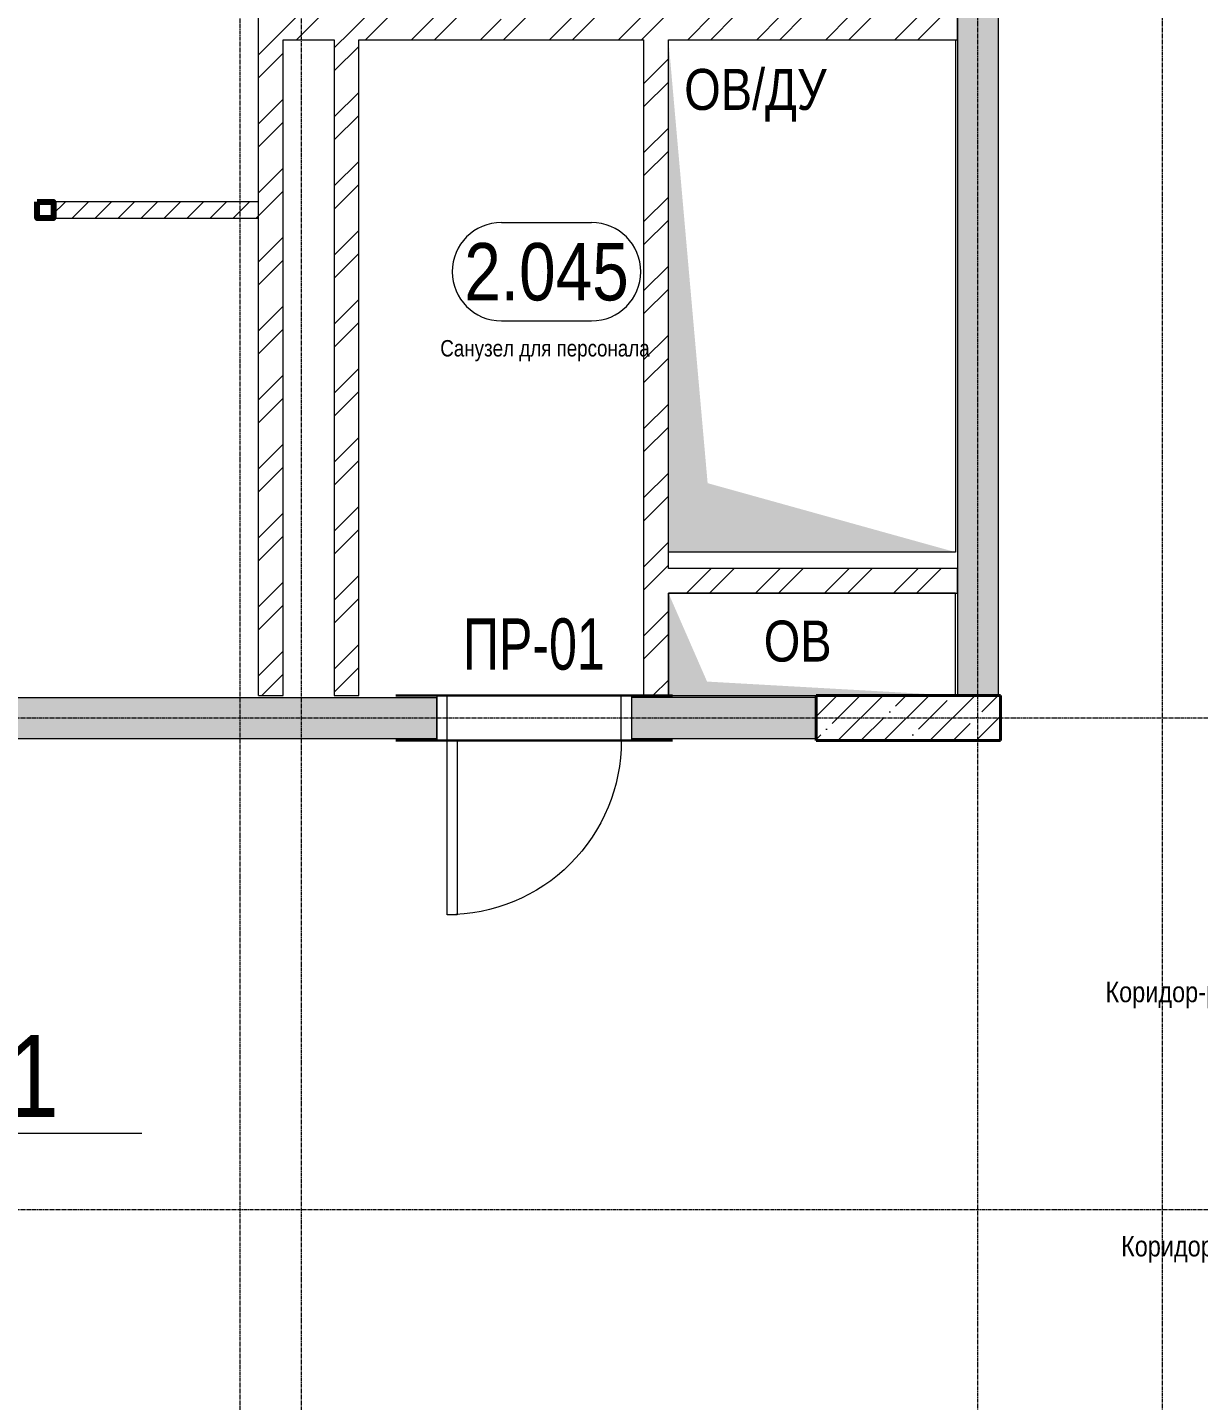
# Model space of a CAD drawing. Header units: millimetres. Extents: x -231292 to 573618, y -153144 to 564035.
# Drawn here: x 106546 to 112260, y 21600 to 28300 of the extents above; entities that cross this region are included whole.
import ezdxf
from ezdxf import colors
from ezdxf.entities.mleader import LeaderData, LeaderLine
from ezdxf.enums import TextEntityAlignment as Align
from ezdxf.math import Vec2, Vec3

# ---------------------------------------------------------------- set-up
doc = ezdxf.new("R2010")
doc.units = ezdxf.units.MM
doc.linetypes.add('CENTER2', pattern=[28.575, 19.05, -3.175, 3.175, -3.175])
doc.linetypes.add('HIDDEN2', pattern=[4.7625, 3.175, -1.5875])
doc.layers.get('0').update_dxf_attribs({"color": 250})
doc.layers.get('Defpoints').update_dxf_attribs({"color": 250})
for name, color, linetype, lineweight in [('A-AREA', 250, 'Continuous', 15), ('АР_Area', 250, 'Continuous', 5), ('АР_Двери', 250, 'Continuous', 9), ('АР_Колонны', 250, 'Continuous', 35), ('АР_площадь пом', 250, 'Continuous', 5), ('АР_Стены ЖБ', 250, 'Continuous', 35), ('АР_Стены кирпич', 250, 'Continuous', 20), ('АР_Стены ПЕНОблок', 250, 'Continuous', 20), ('АР_Штриховка', 250, 'Continuous', 0), ('КМ_Фахверки', 250, 'Continuous', 80), ('ОВ_Шахты', 250, 'Continuous', 5), ('Размеры зашивки ГКЛ', 250, 'Continuous', 0), ('РД_Оси_100', 250, 'Continuous', 0)]:
    doc.layers.add(name, color=color, linetype=linetype, lineweight=lineweight)
doc.layers.add('РД_Перемычка инж проемов', color=250, linetype='Continuous')
doc.layers.add('РД_Проем', color=250, linetype='Continuous', lineweight=0, plot=False)
doc.layers.add('РД_проем_инж перемыч_подсчет', color=250, linetype='Continuous', lineweight=30, plot=False)
doc.styles.add('Arial0', font='arial.ttf')
doc.styles.add('style1', font='ARIALN.TTF')
doc.styles.add('ккк', font='isocpeur.ttf', dxfattribs={"width": 0.85, "oblique": 15})
pattern_1 = [(45, (8883.4, 13229.69), (-168.3798, 168.3798), []), (45, (8995.66, 13229.69), (-168.3798, 168.3798), [])]
pattern_2 = [(45, (8883.4, 13229.69), (-168.3798, 168.3798), []), (45, (8995.66, 13229.69), (-168.3798, 168.3798), [])]

# ---------------------------------------------------------------- blocks, each defined once
blk = doc.blocks.new('СОШ_2200_АР_ОСИ_М100_28.05.24')
at = {"layer": 'РД_Оси_100', "linetype": 'CENTER2'}
for p, q in [((102300, -6155), (102300, 139938.679)), ((119910, 11700), (94200, 11700)), ((119910, 9300), (94200, 9300))]:
    blk.add_line(p, q, dxfattribs=at)
for points in [[(98700, -6194.98), (98700, 139538.679), (98550, 139938.679)], [(99000, -6195.83), (99000, 139538.679), (99150, 139938.679)], [(103200, -6155), (103200, 139938.679)]]:
    blk.add_lwpolyline(points, dxfattribs=at)
blk = doc.blocks.new('otv')
at = {"linetype": 'Continuous'}
blk.add_lwpolyline([(0, -1), (0, 0), (1, 0), (1, -1)], close=True, dxfattribs=at)
blk.add_solid([(0, -1), (0, 0), (0.1346, -0.1366), (1, 0)], dxfattribs=at)
blk = doc.blocks.new('Ф_блок 80')
at = {"layer": 'КМ_Фахверки'}
blk.add_lwpolyline([(0, 0), (80, 0), (80, -80), (0, -80)], close=True, dxfattribs=at)
at = {"layer": 'КМ_Фахверки', "lineweight": 5}
blk.add_lwpolyline([(6, -6), (74, -6), (74, -74), (6, -74)], close=True, dxfattribs=at)
blk = doc.blocks.new('MOK-МаркаПом_овал_ареал')
for p, q in [((-2.75, 3), (2.75, 3)), ((-2.75, -3), (2.75, -3))]:
    blk.add_line(p, q)
for centre, radius, start, end in [((-2.75, 0), 3, 90, 270), ((2.75, 0), 3, 270, 90), ((-3.75, 0), 3.5, 0, 0.00095)]:
    blk.add_arc(centre, radius, start, end)
at = {"color": 0, "style": 'style1'}
blk.add_attdef('АР-ПОМЕЩЕНИЕ:НОМЕР', text='', height=3.5, dxfattribs=at).set_placement((0, 0), align=Align.MIDDLE)
at = {"layer": 'Defpoints', "color": 2, "style": 'style1'}
blk.add_attdef('АР-ПОМЕЩЕНИЕ:НАИМЕНОВАНИЕ', text='', height=1, dxfattribs=at).set_placement((-0.094, -4.814), align=Align.MIDDLE)
blk = doc.blocks.new('MOK-МаркаПомещения1')
at = {"layer": 'A-AREA', "color": 0}
blk.add_line((-3.651, -1.944), (3.649, -1.944), dxfattribs=at)
at = {"layer": 'A-AREA', "color": 0, "style": 'style1'}
blk.add_attdef('АР-ПОМЕЩЕНИЕ:ПЛОЩАДЬ', text='', height=3, dxfattribs=at).set_placement((0, 0), align=Align.MIDDLE)
at = {"layer": 'Defpoints', "style": 'style1', "flags": 8}
blk.add_attdef('АР-ПОМЕЩЕНИЕ:НАИМЕНОВАНИЕ', text='', height=1, dxfattribs=at).set_placement((0, 2.956), align=Align.MIDDLE)
blk = doc.blocks.new('MOK-МаркаПеремычки')
at = {"color": 0, "style": 'ккк', "oblique": 15, "width": 0.85}
blk.add_attdef('АР-ПРОЕМ:ПЕРЕМЫЧКА', text='', height=2.5, dxfattribs=at).set_placement((0, 0), align=Align.MIDDLE)

msp = doc.modelspace()

# ---------------------------------------------------------------- hatches: boundary and pattern name
at = {"layer": 'АР_Штриховка', "linetype": 'Continuous', "lineweight": 0}
h = msp.add_hatch(dxfattribs=at)
h.set_pattern_fill('ANSI32', color=256, scale=25, style=0)
h.set_pattern_definition(pattern_1)
h.paths.add_polyline_path([(107673.402, 25039.686), (107793.402, 25039.686), (107793.403, 28239.869), (107763.403, 28319.869), (107673.403, 28359.869)], flags=0)
h.paths.add_polyline_path([(107673.403, 28359.869), (107763.403, 28319.869), (107793.403, 28359.869), (107793.403, 30009.686), (107733.403, 30069.686), (107673.403, 30009.686)], flags=0)
h.paths.add_polyline_path([(107673.403, 30129.686), (107733.403, 30069.686), (107793.403, 30129.686), (107793.404, 30599.686), (107753.404, 30629.686), (107673.404, 30599.686)], flags=0)
h = msp.add_hatch(dxfattribs=at)
h.set_pattern_fill('AR-CONC', color=256, angle=45, style=0)
h.set_pattern_definition([(95, (8883.4, 13229.69), (140.09465, 117.55338), [19.05, -209.55]), (40, (8883.4, 13229.69), (-160.01845, 110.17673), [15.24, -167.6406]), (145.45144, (8895.08, 13239.48), (-19.9238, 227.7301), [16.19, -178.09024]), (91.1842, (8847.48, 13265.6), (221.41024, 161.9534), [28.575, -314.325]), (141.63556, (8865.93, 13279.1), (-7.0866, 342.82676), [24.285, -267.1356]), (36.18415, (8847.48, 13265.6), (-7.0866, 342.8268), [22.86, -251.4597]), (66, (8874.42, 13274.59), (179.51998, 34.89515), [19.05, -209.55]), (11, (8874.42, 13274.59), (-86.53993, 173.9412), [15.24, -167.64]), (116.45145, (8889.38, 13277.5), (92.98005, 208.83634), [16.19, -178.08994]), (82.5, (8883.4, 13229.686), (-57.60547, 61.973414), [0, -165.608, 0, -170.18, 0, -168.275]), (52.5, (8883.4, 13229.69), (-23.58973, 118.087), [0, -97.028, 0, -161.798, 0, -64.135]), (12.5, (8843.35, 13189.634), (99.927863, 91.826196), [0, -63.5, 0, -198.12, 0, -262.89]), (2.5, (8825.39, 13171.67), (86.7639, 122.72239), [0, -82.55, 0, -131.572, 0, -186.69])])
h.paths.add_polyline_path([(111083.403, 25039.686), (111283.403, 25039.686), (111283.403, 28719.686), (111083.403, 28719.686)], flags=0)
h.paths.add_polyline_path([(111083.403, 29819.686), (111283.403, 29819.686), (111283.403, 29820.686), (111083.403, 29820.686)], flags=0)
h = msp.add_hatch(dxfattribs=at)
h.set_pattern_fill('ANSI32', color=256, scale=25, style=0)
h.set_pattern_definition(pattern_2)
h.paths.add_polyline_path([(108043.401, 25039.686), (108163.401, 25039.686), (108163.402, 28239.869), (108103.402, 28299.869), (108043.402, 28239.869)], flags=0)
h.paths.add_polyline_path([(108043.402, 28359.869), (108103.402, 28299.869), (108163.402, 28359.869), (108163.402, 29519.686), (108043.402, 29519.686)], flags=0)
h = msp.add_hatch(dxfattribs=at)
h.set_pattern_fill('ANSI32', color=256, scale=25, style=0)
h.set_pattern_definition(pattern_1)
h.paths.add_polyline_path([(108883.403, 28239.869), (108843.403, 28329.869), (108763.403, 28359.869), (108163.402, 28359.869), (108103.402, 28299.869), (108163.402, 28239.869)], flags=0)
h.paths.add_polyline_path([(111083.403, 28239.869), (111083.403, 28359.869), (109673.403, 28359.869), (109633.403, 28269.869), (109673.403, 28239.869)], flags=0)
h.paths.add_polyline_path([(109553.403, 28239.869), (109633.403, 28269.869), (109673.403, 28359.869), (108883.403, 28359.869), (108843.403, 28329.869), (108883.403, 28239.869)], flags=0)
h.paths.add_polyline_path([(108043.402, 28239.869), (108103.402, 28299.869), (108043.402, 28359.869), (107793.403, 28359.869), (107763.403, 28319.869), (107793.403, 28239.869)], flags=0)
h = msp.add_hatch(dxfattribs=at)
h.set_pattern_fill('ANSI32', color=256, scale=25, style=0)
h.set_pattern_definition(pattern_2)
h.paths.add_polyline_path([(109553.403, 25039.686), (109673.403, 25039.686), (109673.403, 25539.686), (109643.403, 25579.686), (109553.403, 25539.686)], flags=0)
h.paths.add_polyline_path([(109553.403, 25539.686), (109643.403, 25579.686), (109673.403, 25659.686), (109673.403, 28239.869), (109633.403, 28269.869), (109553.403, 28239.869)], flags=0)
at = {"layer": 'АР_Штриховка', "linetype": 'Continuous', "lineweight": 0, "ltscale": 0.5}
h = msp.add_hatch(dxfattribs=at)
h.set_pattern_fill('ANSI31', color=256, scale=25, angle=-360, style=0)
h.set_pattern_definition([(45, (8883.4, 13229.69), (-56.1266, 56.1266), [])])
h.paths.add_polyline_path([(107673.403, 27369.686), (107673.403, 27449.686), (106667.403, 27449.686), (106667.403, 27369.686)], flags=0)
at = {"layer": 'АР_Штриховка', "linetype": 'Continuous', "lineweight": 0}
h = msp.add_hatch(dxfattribs=at)
h.set_pattern_fill('ANSI32', color=256, scale=25, angle=-360, style=0)
h.set_pattern_definition([(45, (8883.4, 13229.69), (-168.3798, 168.3798), []), (45, (8995.66, 13229.69), (-168.3798, 168.3798), [])])
h.paths.add_polyline_path([(109673.403, 25659.686), (109643.403, 25579.686), (109673.403, 25539.686), (111083.403, 25539.686), (111083.403, 25659.686)], flags=0)
h = msp.add_hatch(dxfattribs=at)
h.set_pattern_fill('AR-CONC', color=256, angle=45, style=0)
h.set_pattern_definition([(95, (8883.4, 13229.69), (140.09465, 117.55338), [19.05, -209.55]), (40, (8883.4, 13229.69), (-160.01845, 110.17673), [15.24, -167.6406]), (145.45144, (8895.08, 13239.48), (-19.9238, 227.7301), [16.19, -178.09024]), (91.1842, (8847.48, 13265.6), (221.41024, 161.9534), [28.575, -314.325]), (141.63556, (8865.93, 13279.1), (-7.0866, 342.82676), [24.285, -267.1356]), (36.18415, (8847.48, 13265.6), (-7.0866, 342.8268), [22.86, -251.4597]), (66, (8874.42, 13274.59), (179.51998, 34.89515), [19.05, -209.55]), (11, (8874.42, 13274.59), (-86.53993, 173.9412), [15.24, -167.64]), (116.45144, (8889.38, 13277.5), (92.98005, 208.83634), [16.19, -178.08994]), (82.5, (8883.4, 13229.686), (-57.60547, 61.973414), [0, -165.608, 0, -170.18, 0, -168.275]), (52.5, (8883.4, 13229.69), (-23.58973, 118.087), [0, -97.028, 0, -161.798, 0, -64.135]), (12.5, (8843.35, 13189.634), (99.927863, 91.826196), [0, -63.5, 0, -198.12, 0, -262.89]), (2.5, (8825.39, 13171.67), (86.7639, 122.72239), [0, -82.55, 0, -131.572, 0, -186.69])])
h.paths.add_polyline_path([(110393.403, 24829.686), (110393.403, 25029.686), (109673.403, 25029.686), (109673.403, 24829.686)], flags=0)
h.paths.add_polyline_path([(109673.403, 24829.686), (109673.403, 25029.686), (109493.396, 25029.686), (109493.396, 24829.686)], flags=0)
h.paths.add_polyline_path([(108543.396, 24829.686), (108543.396, 25029.686), (108163.401, 25029.686), (108163.401, 24829.686)], flags=0)
h.paths.add_polyline_path([(108163.401, 24829.686), (108163.401, 25029.686), (107793.402, 25029.686), (107793.402, 24829.686)], flags=0)
h.paths.add_polyline_path([(107793.402, 24829.686), (107793.402, 25029.686), (106143.396, 25029.686), (106143.396, 24829.686)], flags=0)
h.paths.add_polyline_path([(105043.396, 24829.686), (105043.396, 25029.686), (103483.403, 25029.686), (103433.403, 24966.353), (103483.403, 24829.686)], flags=0)
at = {"layer": 'АР_Штриховка', "linetype": 'Continuous', "lineweight": 5}
h = msp.add_hatch(dxfattribs=at)
h.set_pattern_fill('ANSI35', color=256, scale=25, style=0)
h.set_pattern_definition([(45, (8883.4, 13229.69), (-112.2532, 112.2532), []), (45, (8995.66, 13229.69), (-112.2532, 112.2532), [198.4375, -39.6875, 0, -39.6875])])
h.paths.add_polyline_path([(111293.403, 24819.686), (111293.403, 25039.686), (110393.403, 25039.686), (110393.403, 24819.686)], flags=0)

# ---------------------------------------------------------------- linework, layer by layer
at = {"layer": 'АР_Двери', "linetype": 'Continuous', "lineweight": 9}
for points in [[(108593.396, 25039.686), (108543.396, 25039.686), (108543.396, 24819.686), (108593.396, 24819.686)], [(109443.396, 25039.686), (109493.396, 25039.686), (109493.396, 24819.686), (109443.396, 24819.686)], [(108593.396, 24819.686), (108643.396, 24819.686), (108643.396, 23969.686), (108593.396, 23969.686)]]:
    msp.add_lwpolyline(points, close=True, dxfattribs=at)
at = {"layer": 'АР_Двери', "linetype": 'Continuous', "lineweight": 9, "extrusion": (0, 0, -1)}
msp.add_arc((-108593.396, 24819.686), 850, 180.0000015, 270.0000015, dxfattribs=at)
at = {"layer": 'АР_Колонны', "linetype": 'HIDDEN2', "lineweight": 25}
for p, q in [((110393.403, 25039.686), (111293.403, 25039.686)), ((110393.403, 24819.686), (110393.403, 25039.686)), ((111293.403, 25039.686), (111293.403, 24819.686)), ((111293.403, 24819.686), (110393.403, 24819.686))]:
    msp.add_line(p, q, dxfattribs=at)
at = {"layer": 'АР_Колонны', "linetype": 'Continuous', "lineweight": 35}
for p, q in [((110393.403, 24819.686), (110393.403, 25039.686)), ((110393.403, 25039.686), (111293.403, 25039.686)), ((111293.403, 24819.686), (111293.403, 25039.686)), ((110393.403, 24819.686), (111293.403, 24819.686))]:
    msp.add_line(p, q, dxfattribs=at)
at = {"layer": 'АР_Стены ЖБ', "linetype": 'Continuous', "lineweight": 40}
for p, q in [((111293.403, 25039.686), (110393.403, 25039.686)), ((110393.403, 25039.686), (110393.403, 24819.686)), ((111293.403, 24819.686), (111293.403, 25039.686)), ((110393.403, 24819.686), (111293.403, 24819.686))]:
    msp.add_line(p, q, dxfattribs=at)
at = {"layer": 'АР_Стены кирпич', "linetype": 'Continuous', "lineweight": 20}
for p, q in [((107673.402, 25039.686), (107673.403, 30009.686)), ((111083.403, 28239.869), (111083.403, 28359.869)), ((107793.402, 25039.686), (107793.403, 28239.869)), ((107793.403, 28239.869), (108043.402, 28239.869)), ((108043.402, 28239.869), (108043.401, 25039.686)), ((108163.401, 25039.686), (108163.402, 28239.869)), ((108163.402, 28239.869), (109553.403, 28239.869)), ((109553.403, 25039.686), (109553.403, 28239.869)), ((109673.403, 28239.869), (111083.403, 28239.869)), ((109673.403, 25659.686), (109673.403, 28239.869)), ((111083.403, 25659.686), (109673.403, 25659.686)), ((111083.403, 25539.686), (111083.403, 25659.686)), ((109673.403, 25039.686), (109673.403, 25539.686)), ((109673.403, 25539.686), (111083.403, 25539.686)), ((107673.402, 25039.686), (107793.402, 25039.686)), ((108043.401, 25039.686), (108163.401, 25039.686)), ((109553.403, 25039.686), (109673.403, 25039.686))]:
    msp.add_line(p, q, dxfattribs=at)
at = {"layer": 'АР_Стены ПЕНОблок', "linetype": 'Continuous', "lineweight": 20}
for p, q in [((111083.403, 28719.686), (111083.403, 25039.686)), ((111283.403, 25039.686), (111283.403, 28719.686)), ((107673.403, 27449.686), (106667.403, 27449.686)), ((106667.403, 27449.686), (106667.403, 27369.686)), ((107673.403, 27369.686), (107673.403, 27449.686)), ((106667.403, 27369.686), (107673.403, 27369.686)), ((106143.396, 25029.686), (108543.396, 25029.686)), ((108543.396, 24829.686), (108543.396, 25029.686)), ((109673.403, 25029.686), (109493.396, 25029.686)), ((109493.396, 25029.686), (109493.396, 24829.686)), ((110393.403, 25029.686), (109673.403, 25029.686)), ((110393.403, 24829.686), (110393.403, 25029.686)), ((111083.403, 25039.686), (111283.403, 25039.686)), ((106143.396, 24829.686), (108543.396, 24829.686)), ((109493.396, 24829.686), (109673.403, 24829.686)), ((109673.403, 24829.686), (110393.403, 24829.686))]:
    msp.add_line(p, q, dxfattribs=at)
at = {"layer": 'РД_Проем', "linetype": 'Continuous', "lineweight": 0}
for p, q in [((109493.396, 25039.686), (108543.396, 25039.686)), ((109493.396, 24819.686), (108543.396, 24819.686))]:
    msp.add_line(p, q, dxfattribs=at)
at = {"layer": 'РД_проем_инж перемыч_подсчет', "linetype": 'Continuous', "lineweight": 30}
for p, q in [((108343.396, 25039.686), (109693.396, 25039.686)), ((108343.396, 24819.686), (109693.396, 24819.686))]:
    msp.add_line(p, q, dxfattribs=at)

# ---------------------------------------------------------------- block references
at = {"layer": 'АР_Area', "linetype": 'Continuous', "lineweight": 5}
for p, xscale, yscale, zscale, values in [((109078.574, 27108.075), 80, 80, 80, {'АР-ПОМЕЩЕНИЕ:НОМЕР': '2.045', 'АР-ПОМЕЩЕНИЕ:НАИМЕНОВАНИЕ': 'Санузел для персонала'}), ((113093.061, 24063.675), 100, 100, 100, {'АР-ПОМЕЩЕНИЕ:НОМЕР': '2.041', 'АР-ПОМЕЩЕНИЕ:НАИМЕНОВАНИЕ': 'Коридор-рекреация основной и старшей школы'})]:
    msp.add_blockref('MOK-МаркаПом_овал_ареал', p, dxfattribs=dict(at, xscale=xscale, yscale=yscale, zscale=zscale)).add_auto_attribs(values)
at = {"layer": 'АР_площадь пом', "linetype": 'Continuous', "lineweight": 5}
ref = msp.add_blockref('MOK-МаркаПомещения1', (113159.899, 22046.244), dxfattribs=dict(at, xscale=100, yscale=100, zscale=100))
ref.add_attrib('АР-ПОМЕЩЕНИЕ:НАИМЕНОВАНИЕ', 'Коридор-рекреация основной и старшей школы', dxfattribs={"layer": 'Defpoints', "height": 100, "style": 'style1'}).set_placement((113159.899, 22341.807), align=Align.MIDDLE)
ref.add_attrib('АР-ПОМЕЩЕНИЕ:ПЛОЩАДЬ', '129.46', dxfattribs={"layer": 'A-AREA', "color": 0, "height": 300, "style": 'style1'}).set_placement((113159.899, 22046.244), align=Align.MIDDLE)
at = {"layer": 'КМ_Фахверки'}
msp.add_blockref('Ф_блок 80', (106593.403, 27449.686), dxfattribs=at)
at = {"layer": 'ОВ_Шахты'}
for p, xscale, yscale, rotation in [((109673.403, 25739.691), 2500, 1400, 89.99999999999999), ((109673.403, 25039.686), -1400, 500, 180)]:
    msp.add_blockref('otv', p, dxfattribs=dict(at, xscale=xscale, yscale=yscale, rotation=rotation))
at = {"layer": 'РД_Оси_100'}
msp.add_blockref('СОШ_2200_АР_ОСИ_М100_28.05.24', (8883.403, 13229.686), dxfattribs=at)
at = {"layer": 'РД_Перемычка инж проемов', "linetype": 'Continuous', "lineweight": -3}
ref = msp.add_blockref('MOK-МаркаПеремычки', (109016.866, 25291.416, 200), dxfattribs=dict(at, xscale=100, yscale=100, zscale=100))
ref.add_attrib('АР-ПРОЕМ:ПЕРЕМЫЧКА', 'ПР-01', dxfattribs={"layer": '0', "color": 0, "height": 250, "style": 'Arial0', "width": 0.7}).set_placement((109016.866, 25291.416, 200), align=Align.MIDDLE)

# ---------------------------------------------------------------- texts
at = {"layer": 'ОВ_Шахты', "char_height": 200, "attachment_point": 5, "style": 'style1'}
for s, insert, width in [('ОВ/ДУ', (110097.94, 27968.623), 1430.59469), ('ОВ', (110303.902, 25304.218), 1240.99897)]:
    msp.add_mtext(s, dxfattribs=dict(at, insert=insert, width=width))

# ---------------------------------------------------------------- leaders
at = {"layer": 'Размеры зашивки ГКЛ'}
ml = msp.add_multileader_mtext('Standard', dxfattribs=at)
ml.set_content('\\pxsm1;Тип 1 ', color=(0, 0, 138), style='style1')
ml.set_leader_properties(color=256, linetype='ByLayer', lineweight=9)
ml.build(insert=Vec2(0, 0))
ml.multileader.update_dxf_attribs({"has_dogleg": 0, "text_left_attachment_type": 6, "text_right_attachment_type": 6, "text_bottom_attachment_type": 10, "dogleg_length": 25, "arrow_head_size": 400})
ctx = ml.context
ctx.base_point, ctx.char_height, ctx.arrow_head_size, ctx.landing_gap_size, ctx.plane_origin = Vec3(105483.403, 22903.837), 400, 400, 50, Vec3(97955.291, 29874.401)
ctx.left_attachment, ctx.right_attachment, ctx.top_attachment = 6, 6, 10
notes = []
notes.append((ctx, [(0, (1, 1, 0), (105458.403, 22903.837), (1, 0), 25, [(1, [(103749.422, 22903.837)], 0, [])])]))
ctx.mtext.insert, ctx.mtext.width, ctx.mtext.defined_height, ctx.mtext.line_spacing_factor, ctx.mtext.flow_direction = Vec3(105533.403, 23383.837), 1668.44707, 600, 0.3, 5
for ctx, leaders in notes:
    for number, flags, end, landing, length, lines in leaders:
        leader = LeaderData()
        leader.index, (leader.has_last_leader_line, leader.has_dogleg_vector, leader.attachment_direction) = number, flags
        leader.last_leader_point, leader.dogleg_vector, leader.dogleg_length = Vec3(end), Vec3(landing), length
        for number, points, colour, breaks in lines:
            line = LeaderLine()
            line.index, line.vertices, line.color, line.breaks = number, Vec3.list(points), colors.encode_raw_color(colour), breaks
            leader.lines.append(line)
        ctx.leaders.append(leader)

doc.saveas('drawing.dxf')
